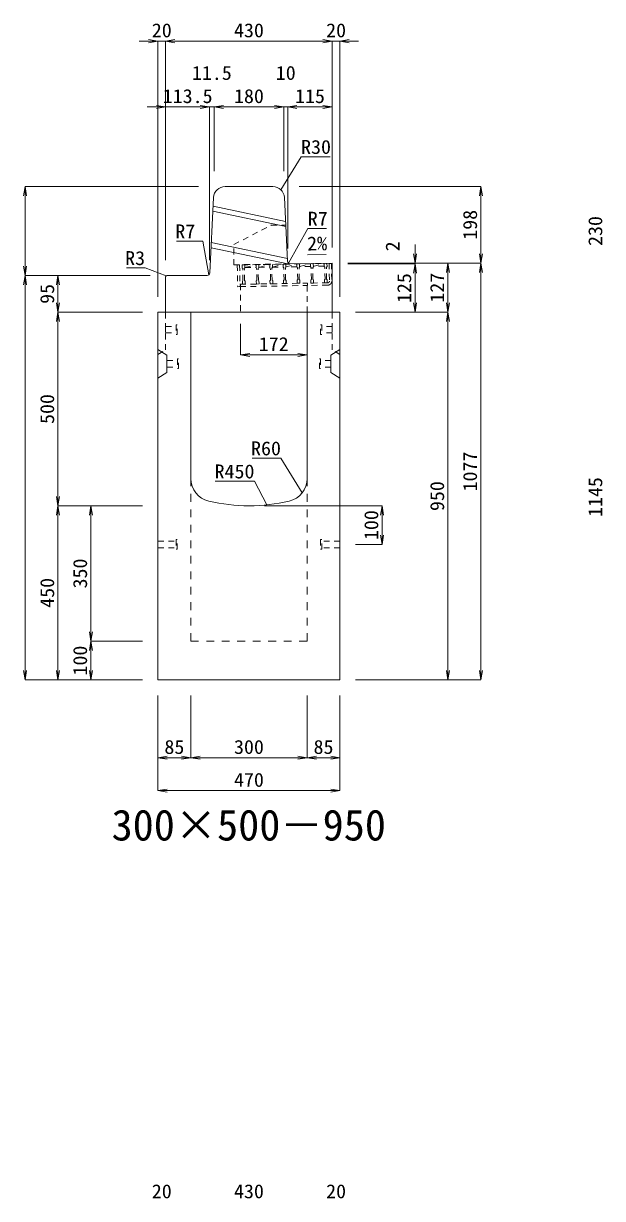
# Model space of a CAD drawing. Units: millimetres at full size. Extents: x -22536 to 51867, y -19720 to 38340.
# Drawn here: x 6318 to 7813, y 24630 to 27666 of the extents above; entities that cross this region are included whole.
import ezdxf
from ezdxf.enums import TextEntityAlignment as Align

# ---------------------------------------------------------------- set-up
doc = ezdxf.new("R2010")
doc.units = ezdxf.units.MM
doc.header["$LTSCALE"] = 20
for name, pattern in [('USER1', [2, 1, -1]), ('USER2', [1.35, 0.75, -0.6]), ('USER3', [1.35, 0.75, -0.6])]:
    doc.linetypes.add(name, pattern=pattern)
for name, color, linetype, lineweight in [('インサート', 3, 'USER2', 9), ('グレーチング', 7, 'USER2', 5), ('寸法線', 7, 'Continuous', 13), ('引出線', 4, 'Continuous', 13), ('本体', 2, 'Continuous', 13)]:
    doc.layers.add(name, color=color, linetype=linetype, lineweight=lineweight)
doc.layers.add('文字', color=7, linetype='Continuous')
doc.styles.add('ＭＳ 明朝', font='')
doc.styles.get('ＭＳ 明朝').set_extended_font_data('MS Mincho')

# ---------------------------------------------------------------- blocks, each defined once
blk = doc.blocks.new('open_arrow')
at = {"color": 0, "linetype": 'Continuous', "lineweight": -2}
blk.add_lwpolyline([(7.5, 1.25), (0, 0), (7.5, -1.25)], dxfattribs=at)

msp = doc.modelspace()

# ---------------------------------------------------------------- linework, layer by layer
at = {"layer": 'インサート'}
for p, q in [((6685, 26883.5), (6712, 26883.5)), ((6685, 26883.5), (6685, 26866.5)), ((6715, 26887.5), (6712, 26887.5)), ((6712, 26887.5), (6712, 26862.5)), ((6715, 26862.5), (6715, 26887.5)), ((7085, 26887.5), (7088, 26887.5)), ((7085, 26862.5), (7085, 26887.5)), ((7088, 26887.5), (7088, 26862.5)), ((7115, 26883.5), (7088, 26883.5)), ((7115, 26883.5), (7115, 26866.5)), ((6685, 26866.5), (6712, 26866.5)), ((6712, 26862.5), (6715, 26862.5)), ((7088, 26862.5), (7085, 26862.5)), ((7115, 26866.5), (7088, 26866.5)), ((6688.2, 26795.5), (6715.2, 26795.5)), ((6688.2, 26795.5), (6688.2, 26778.5)), ((6718.2, 26799.5), (6715.2, 26799.5)), ((6715.2, 26799.5), (6715.2, 26774.5)), ((6718.2, 26774.5), (6718.2, 26799.5)), ((7081.8, 26799.5), (7084.8, 26799.5)), ((7081.8, 26774.5), (7081.8, 26799.5)), ((7084.8, 26799.5), (7084.8, 26774.5)), ((7111.8, 26795.5), (7084.8, 26795.5)), ((7111.8, 26795.5), (7111.8, 26778.5)), ((6688.2, 26778.5), (6715.2, 26778.5)), ((6715.2, 26774.5), (6718.2, 26774.5)), ((7084.8, 26774.5), (7081.8, 26774.5)), ((7111.8, 26778.5), (7084.8, 26778.5)), ((6665, 26328.5), (6712, 26328.5)), ((6665, 26328.5), (6665, 26311.5)), ((6715, 26332.5), (6712, 26332.5)), ((6712, 26332.5), (6712, 26307.5)), ((6715, 26307.5), (6715, 26332.5)), ((7088, 26332.5), (7085, 26332.5)), ((7085, 26332.5), (7085, 26307.5)), ((7088, 26307.5), (7088, 26332.5)), ((7135, 26328.5), (7088, 26328.5)), ((7135, 26311.5), (7135, 26328.5)), ((6665, 26311.5), (6712, 26311.5)), ((6712, 26307.5), (6715, 26307.5)), ((7085, 26307.5), (7088, 26307.5)), ((7135, 26311.5), (7088, 26311.5))]:
    msp.add_line(p, q, dxfattribs=at)
at = {"layer": 'グレーチング'}
for p, q in [((6875.93, 27042.22), (6869.93, 27042.11)), ((6869.93, 27042.11), (6870.9, 26986.12)), ((6875.93, 27042.22), (6876.9, 26986.23)), ((6882.43, 27042.33), (7101.39, 27046.13)), ((6882.43, 27042.33), (6882.56, 27034.33)), ((6884.09, 27032.86), (6882.56, 27034.33)), ((6884.63, 27001.86), (6884.09, 27032.86)), ((6888.09, 27032.93), (6889.56, 27034.45)), ((6888.63, 27001.93), (6888.09, 27032.93)), ((6889.43, 27042.45), (6889.56, 27034.45)), ((6889.55, 27035.45), (6918.22, 27042.95)), ((6889.55, 27035.45), (6918.34, 27035.95)), ((6918.22, 27042.95), (6918.36, 27034.95)), ((6919.89, 27033.48), (6918.36, 27034.95)), ((6920.42, 27002.48), (6919.89, 27033.48)), ((6923.88, 27033.55), (6925.36, 27035.07)), ((6924.42, 27002.55), (6923.88, 27033.55)), ((6925.22, 27043.07), (6925.36, 27035.07)), ((6925.34, 27036.07), (6953.52, 27043.56)), ((6925.34, 27036.07), (6953.64, 27036.57)), ((6953.52, 27043.56), (6953.65, 27035.57)), ((6955.18, 27034.09), (6953.65, 27035.57)), ((6955.72, 27003.1), (6955.18, 27034.09)), ((6959.18, 27034.16), (6960.65, 27035.69)), ((6959.72, 27003.17), (6959.18, 27034.16)), ((6960.51, 27043.69), (6960.65, 27035.69)), ((6960.64, 27036.69), (6988.81, 27044.18)), ((6960.64, 27036.69), (6988.93, 27037.18)), ((6988.51, 27044.17), (6988.65, 27036.17)), ((6990.18, 27034.7), (6988.65, 27036.17)), ((6990.71, 27003.7), (6990.18, 27034.7)), ((6994.17, 27034.77), (6995.65, 27036.3)), ((6994.71, 27003.77), (6994.17, 27034.77)), ((6995.51, 27044.29), (6995.65, 27036.3)), ((6995.63, 27037.3), (7023.8, 27044.79)), ((7023.93, 27037.79), (6995.63, 27037.3)), ((7023.8, 27044.79), (7023.94, 27036.79)), ((7025.47, 27035.31), (7023.94, 27036.79)), ((7026.01, 27004.32), (7025.47, 27035.31)), ((7029.47, 27035.38), (7030.94, 27036.91)), ((7030.01, 27004.39), (7029.47, 27035.38)), ((7030.8, 27044.91), (7030.94, 27036.91)), ((7030.93, 27037.91), (7059.1, 27045.4)), ((7059.22, 27038.4), (7030.93, 27037.91)), ((7059.1, 27045.4), (7059.24, 27037.4)), ((7060.76, 27035.93), (7059.24, 27037.4)), ((7061.3, 27004.93), (7060.76, 27035.93)), ((7064.76, 27036), (7066.24, 27037.52)), ((7065.3, 27005), (7064.76, 27036)), ((7066.1, 27045.52), (7066.24, 27037.52)), ((7066.22, 27038.52), (7094.39, 27046.01)), ((7094.52, 27039.01), (7066.22, 27038.52)), ((7094.39, 27046.01), (7094.53, 27038.01)), ((7096.06, 27036.54), (7094.53, 27038.01)), ((7096.6, 27005.54), (7096.06, 27036.54)), ((7100.06, 27036.61), (7101.53, 27038.14)), ((7100.6, 27005.61), (7100.06, 27036.61)), ((7101.39, 27046.13), (7101.53, 27038.14)), ((7106.89, 27046.23), (7112.89, 27046.33)), ((7106.89, 27046.23), (7107.69, 27000.24)), ((7112.89, 27046.33), (7113.69, 27000.34)), ((7112.89, 27046.33), (7113.69, 27000.34)), ((6876.8, 26992.22), (7050.77, 26995.25)), ((6884.63, 27001.86), (6883.16, 27000.34)), ((6883.16, 27000.34), (6883.29, 26992.34)), ((6883.29, 26992.34), (6890.29, 26992.46)), ((6888.63, 27001.93), (6890.15, 27000.46)), ((6890.15, 27000.46), (6890.29, 26992.46)), ((6920.42, 27002.48), (6918.95, 27000.96)), ((6918.95, 27000.96), (6919.09, 26992.96)), ((6919.09, 26992.96), (6926.09, 26993.08)), ((6924.42, 27002.55), (6925.95, 27001.08)), ((6925.95, 27001.08), (6926.09, 26993.08)), ((6955.72, 27003.1), (6954.25, 27001.57)), ((6954.25, 27001.57), (6954.38, 26993.57)), ((6954.38, 26993.57), (6961.38, 26993.69)), ((6959.72, 27003.17), (6961.24, 27001.69)), ((6961.24, 27001.69), (6961.38, 26993.69)), ((6990.71, 27003.7), (6989.24, 27002.18)), ((6989.24, 27002.18), (6989.38, 26994.18)), ((6996.38, 26994.3), (6989.38, 26994.18)), ((6994.71, 27003.77), (6996.24, 27002.3)), ((6996.24, 27002.3), (6996.38, 26994.3)), ((7026.01, 27004.32), (7024.53, 27002.79)), ((7024.53, 27002.79), (7024.67, 26994.79)), ((7031.67, 26994.91), (7024.67, 26994.79)), ((7030.01, 27004.39), (7031.53, 27002.91)), ((7031.53, 27002.91), (7031.67, 26994.91)), ((7103.76, 26996.17), (7050.77, 26995.25)), ((7050.77, 26995.25), (7050.87, 26989.25)), ((7061.3, 27004.93), (7059.83, 27003.41)), ((7059.83, 27003.41), (7059.97, 26995.41)), ((7066.97, 26995.53), (7059.97, 26995.41)), ((7065.3, 27005), (7066.83, 27003.53)), ((7066.83, 27003.53), (7066.97, 26995.53)), ((7096.6, 27005.54), (7095.12, 27004.02)), ((7095.12, 27004.02), (7095.26, 26996.02)), ((7102.26, 26996.14), (7095.26, 26996.02)), ((7100.6, 27005.61), (7102.12, 27004.14)), ((7102.12, 27004.14), (7102.26, 26996.14)), ((6876.9, 26986.23), (6870.9, 26986.12)), ((6876.9, 26986.22), (7050.87, 26989.25)), ((7103.87, 26990.17), (7050.87, 26989.25))]:
    msp.add_line(p, q, dxfattribs=at)
for radius, start, end in [(4, 270.99562, 0.99536), (10, 270.99553, 0.99532)]:
    msp.add_arc((7103.69, 27000.17), radius, start, end, dxfattribs=at)
at = {"layer": '寸法線'}
for p, q in [((6733, 27620.58), (6617, 27620.58)), ((6665, 26960), (6665, 27620.58)), ((6685, 27620.58), (7115, 27620.58)), ((6685, 27137), (6685, 27620.58)), ((6685, 27055), (6685, 27620.58)), ((7067, 27620.58), (7183, 27620.58)), ((7115, 27087), (7115, 27620.58)), ((7115, 27087), (7115, 27620.58)), ((7135, 26960), (7135, 27620.58)), ((6637, 27450.58), (6798.5, 27450.58)), ((6685, 27055), (6685, 27450.58)), ((6750.5, 27450.58), (6858, 27450.58)), ((6798.5, 27055), (6798.5, 27450.58)), ((6798.5, 27055), (6798.5, 27450.58)), ((6810, 27285), (6810, 27450.58)), ((6810, 27450.58), (6990, 27450.58)), ((6810, 27285), (6810, 27450.58)), ((6942, 27450.58), (7048, 27450.58)), ((6990, 27285), (6990, 27450.58)), ((6990, 27285), (6990, 27450.58)), ((7000, 27085), (7000, 27450.58)), ((7000, 27450.58), (7115, 27450.58)), ((7000, 27085), (7000, 27450.58)), ((7115, 27087), (7115, 27450.58)), ((6322.06, 27245), (6322.06, 27015)), ((6770, 27245), (6322.06, 27245)), ((7030, 27245), (7498.78, 27245)), ((7498.78, 27245), (7498.78, 27047)), ((7328.78, 27095), (7328.78, 26997)), ((7155, 27047), (7328.78, 27047)), ((7155, 27047), (7413.78, 27047)), ((7155, 27047), (7498.78, 27047)), ((7155, 27047), (7498.78, 27047)), ((7155, 27045), (7328.78, 27045)), ((7155, 27045), (7328.78, 27045)), ((7328.78, 27045), (7328.78, 26920)), ((7413.78, 27047), (7413.78, 26920)), ((7498.78, 27047), (7498.78, 25970)), ((6322.06, 25970), (6322.06, 27015)), ((6645, 27015), (6322.06, 27015)), ((6645, 27015), (6322.06, 27015)), ((6407.06, 27015), (6407.06, 26920)), ((6645, 27015), (6407.06, 27015)), ((6625, 26920), (6407.06, 26920)), ((6407.06, 26920), (6407.06, 26420)), ((6625, 26920), (6407.06, 26920)), ((7175, 26920), (7328.78, 26920)), ((7175, 26920), (7413.78, 26920)), ((7175, 26920), (7413.78, 26920)), ((7413.78, 26920), (7413.78, 25970)), ((6878, 26890), (6878, 26809.77)), ((6878, 26809.77), (7050, 26809.77)), ((6625, 26420), (6407.06, 26420)), ((6407.06, 25970), (6407.06, 26420)), ((6625, 26420), (6407.06, 26420)), ((6492.06, 26420), (6492.06, 26070)), ((6625, 26420), (6492.06, 26420)), ((6940, 26420), (7243.78, 26420)), ((7243.78, 26420), (7243.78, 26320)), ((7175, 26320), (7243.78, 26320)), ((6625, 26070), (6492.06, 26070)), ((6492.06, 26070), (6492.06, 25970)), ((6625, 26070), (6492.06, 26070)), ((6625, 25970), (6322.06, 25970)), ((6625, 25970), (6407.06, 25970)), ((6625, 25970), (6492.06, 25970)), ((7175, 25970), (7413.78, 25970)), ((7175, 25970), (7498.78, 25970)), ((6665, 25930), (6665, 25768.84)), ((6665, 25930), (6665, 25683.84)), ((6750, 25930), (6750, 25768.84)), ((6750, 25930), (6750, 25768.84)), ((7050, 25930), (7050, 25768.84)), ((7050, 25930), (7050, 25768.84)), ((7135, 25930), (7135, 25768.84)), ((7135, 25930), (7135, 25683.84)), ((6665, 25768.84), (6750, 25768.84)), ((6750, 25768.84), (7050, 25768.84)), ((7050, 25768.84), (7135, 25768.84)), ((6665, 25683.84), (7135, 25683.84))]:
    msp.add_line(p, q, dxfattribs=at)
at = {"layer": '引出線'}
for points in [[(6982.14, 27236.74), (7034.6, 27322.07), (7109.27, 27322.07)], [(7001.83, 27046.93), (7051.86, 27136.53), (7099.79, 27136.53)], [(6796.67, 27016.93), (6781.31, 27103.9), (6713.38, 27103.9)], [(7050.86, 27068.59), (7099.57, 27069.56), (7050.83, 27068.59)], [(6685.88, 27014.12), (6631.81, 27034.81), (6584.09, 27034.81)], [(7037.07, 26453.32), (6982.66, 26543.21), (6907.98, 26543.21)], [(6946.44, 26422.4), (6914.22, 26483.55), (6813.21, 26483.55)]]:
    msp.add_lwpolyline(points, dxfattribs=at)
at = {"layer": '本体', "lineweight": 20}
for p, q in [((6838.54, 27245), (6961.46, 27245)), ((6798.83, 27021.65), (6808.57, 27216.5)), ((6999.66, 27051.77), (6991.42, 27216.5)), ((7006.77, 27045.12), (7115, 27046.99)), ((7115, 26920), (7115, 27046.99)), ((6685, 27012), (6685, 26920)), ((6791.84, 27015), (6688, 27015)), ((7115, 26920), (6685, 26920))]:
    msp.add_line(p, q, dxfattribs=at)
at = {"layer": '本体', "lineweight": 9}
for p, q in [((6995.19, 27141.22), (6806.8, 27180.9)), ((6994.52, 27154.65), (6807.45, 27194.05)), ((6999.99, 27045.17), (6802.09, 27086.85)), ((6999.32, 27058.59), (6802.75, 27100)), ((6665, 26824), (6688.2, 26809.5)), ((7134.58, 26823.74), (7111.8, 26809.5)), ((6688.2, 26809.5), (6688.2, 26764.5)), ((7111.8, 26809.5), (7111.8, 26764.5)), ((6688.2, 26764.5), (6665, 26750)), ((7111.8, 26764.5), (7135, 26750))]:
    msp.add_line(p, q, dxfattribs=at)
at = {"layer": '本体', "linetype": 'USER3', "lineweight": 9}
for p, q in [((6860.81, 27095), (6957.7, 27145)), ((6957.7, 27145), (6995, 27145)), ((6860.81, 27042.58), (6860.81, 27095)), ((6860.81, 27042.58), (7006.77, 27045.11)), ((6878, 26992.24), (6878, 26920)), ((7050, 26920), (7050, 26995.23))]:
    msp.add_line(p, q, dxfattribs=at)
at = {"layer": '本体'}
for p, q in [((6665, 26920), (6665, 25970)), ((6665, 26920), (6750, 26920)), ((6750, 26920), (6750, 26490.53)), ((7050, 26920), (7135, 26920)), ((7050, 26920), (7050, 26490.53)), ((7135, 26920), (7135, 25970)), ((6665, 25970), (7135, 25970))]:
    msp.add_line(p, q, dxfattribs=at)
at = {"layer": '本体', "linetype": 'USER2', "lineweight": 9}
for p, q in [((6685, 26823), (6685, 26920)), ((7115, 26823), (7115, 26920)), ((6665, 26810.5), (6685, 26823)), ((7135, 26810.5), (7115, 26823))]:
    msp.add_line(p, q, dxfattribs=at)
at = {"layer": '本体', "linetype": 'USER1', "lineweight": 15}
for p, q in [((6750, 26490.53), (6750, 26070)), ((7050, 26490.53), (7050, 26070)), ((6750, 26070), (7050, 26070))]:
    msp.add_line(p, q, dxfattribs=at)
at = {"layer": '本体', "lineweight": 20}
for centre, radius, start, end in [((6838.54, 27215), 30, 90, 177.13784), ((6961.46, 27215), 30, 2.86268, 90), ((7006.65, 27052.12), 7, 182.86268, 270.99344), ((6688, 27012), 3, 90, 180), ((6791.84, 27022), 7, 270, 357.13784)]:
    msp.add_arc(centre, radius, start, end, dxfattribs=at)
at = {"layer": '本体'}
for centre, radius, start, end in [((6810, 26490.53), 60, 180, 256.65764), ((6990, 26490.53), 60, 283.34236, 0), ((6900, 26870), 450, 256.65764, 283.34236)]:
    msp.add_arc(centre, radius, start, end, dxfattribs=at)

# ---------------------------------------------------------------- block references
at = {"layer": '寸法線', "xscale": 3.2, "yscale": 3.2}
for p, rotation in [((6665, 27620.58), 180), ((7115, 27620.58), 180), ((7115, 27620.58), 180), ((6685, 27450.58), 180), ((6798.5, 27450.58), 180), ((6798.5, 27450.58), 180), ((6990, 27450.58), 180), ((6990, 27450.58), 180), ((7115, 27450.58), 180), ((6322.06, 27245), 270), ((7498.78, 27245), 270), ((7328.78, 27047), 90), ((7498.78, 27047), 90), ((6322.06, 27015), 90), ((7328.78, 27045), 270), ((7328.78, 27045), 270), ((7413.78, 27047), 270), ((7498.78, 27047), 270), ((6322.06, 27015), 270), ((6407.06, 27015), 270), ((6407.06, 26920), 90), ((7328.78, 26920), 90), ((7413.78, 26920), 90), ((6407.06, 26920), 270), ((7413.78, 26920), 270), ((7050, 26809.77), 180), ((6407.06, 26420), 90), ((6407.06, 26420), 270), ((6492.06, 26420), 270), ((7243.78, 26420), 270), ((7243.78, 26320), 90), ((6492.06, 26070), 90), ((6492.06, 26070), 270), ((6322.06, 25970), 90), ((6407.06, 25970), 90), ((6492.06, 25970), 90), ((7413.78, 25970), 90), ((7498.78, 25970), 90), ((6750, 25768.84), 180), ((7050, 25768.84), 180), ((7135, 25768.84), 180), ((7135, 25683.84), 180)]:
    msp.add_blockref('open_arrow', p, dxfattribs=dict(at, rotation=rotation))
for p in [(6685, 27620.58), (6685, 27620.58), (7135, 27620.58), (6810, 27450.58), (6810, 27450.58), (7000, 27450.58), (7000, 27450.58), (6878, 26809.77), (6665, 25768.84), (6750, 25768.84), (7050, 25768.84), (6665, 25683.84)]:
    msp.add_blockref('open_arrow', p, dxfattribs=at)
at = {"layer": '引出線', "xscale": 0.0533, "yscale": 0.0533}
for p, rotation in [((6982.14, 27236.74), 58.4), ((7050.86, 27068.59), 1.1), ((7001.83, 27046.93), 60.8), ((6685.88, 27014.12), 159.1), ((6796.67, 27016.93), 100), ((7037.07, 26453.32), 121.2), ((6946.44, 26422.4), 117.8)]:
    msp.add_blockref('open_arrow', p, dxfattribs=dict(at, rotation=rotation))

# ---------------------------------------------------------------- texts
at = {"layer": '寸法線', "style": 'ＭＳ 明朝', "width": 1.05}
for s, p in [('20', (6675, 27648.58)), ('430', (6900, 27648.58)), ('20', (7125, 27648.58)), ('11.5', (6804.25, 27538.58)), ('10', (6995, 27538.58)), ('113.5', (6741.75, 27478.58)), ('180', (6900, 27478.58)), ('115', (7057.5, 27478.58)), ('172', (6964, 26837.77)), ('85', (6707.5, 25796.84)), ('300', (6900, 25796.84)), ('85', (7092.5, 25796.84)), ('470', (6900, 25711.84)), ('20', (6675, 24648.58)), ('430', (6900, 24648.58)), ('20', (7125, 24648.58))]:
    msp.add_text(s, height=36.03, dxfattribs=at).set_placement(p, align=Align.MIDDLE_CENTER)
for s, p in [('198', (7470.78, 27146)), ('230', (7794.06, 27130)), ('2', (7270.78, 27090.34)), ('125', (7300.78, 26982.5)), ('127', (7385.78, 26983.5)), ('95', (6379.06, 26967.5)), ('500', (6379.06, 26670)), ('1077', (7470.78, 26508.5)), ('950', (7385.78, 26445)), ('1145', (7794.06, 26442.5)), ('100', (7215.78, 26370)), ('350', (6464.06, 26245)), ('450', (6379.06, 26195)), ('100', (6464.06, 26020))]:
    msp.add_text(s, height=36.03, rotation=90, dxfattribs=at).set_placement(p, align=Align.MIDDLE_CENTER)
at = {"layer": '引出線', "style": 'ＭＳ 明朝', "width": 1.05}
for s, p in [('R30', (7034.6, 27365.27)), ('R7', (7051.86, 27179.73))]:
    msp.add_text(s, height=36.03, dxfattribs=at).set_placement(p, align=Align.TOP_LEFT)
for s, p in [('R7', (6761.31, 27147.1)), ('R3', (6631.81, 27078.01)), ('R60', (6982.66, 26586.41)), ('R450', (6914.22, 26526.75))]:
    msp.add_text(s, height=36.03, dxfattribs=at).set_placement(p, align=Align.TOP_RIGHT)
msp.add_text('2%', height=36.03, rotation=1.146, dxfattribs=at).set_placement((7049.89, 27115.48), align=Align.TOP_LEFT)
at = {"layer": '文字', "style": 'ＭＳ 明朝'}
msp.add_text('300×500－950', height=80.06, dxfattribs=at).set_placement((6899.52, 25595.03), align=Align.MIDDLE_CENTER)

doc.saveas('drawing.dxf')
